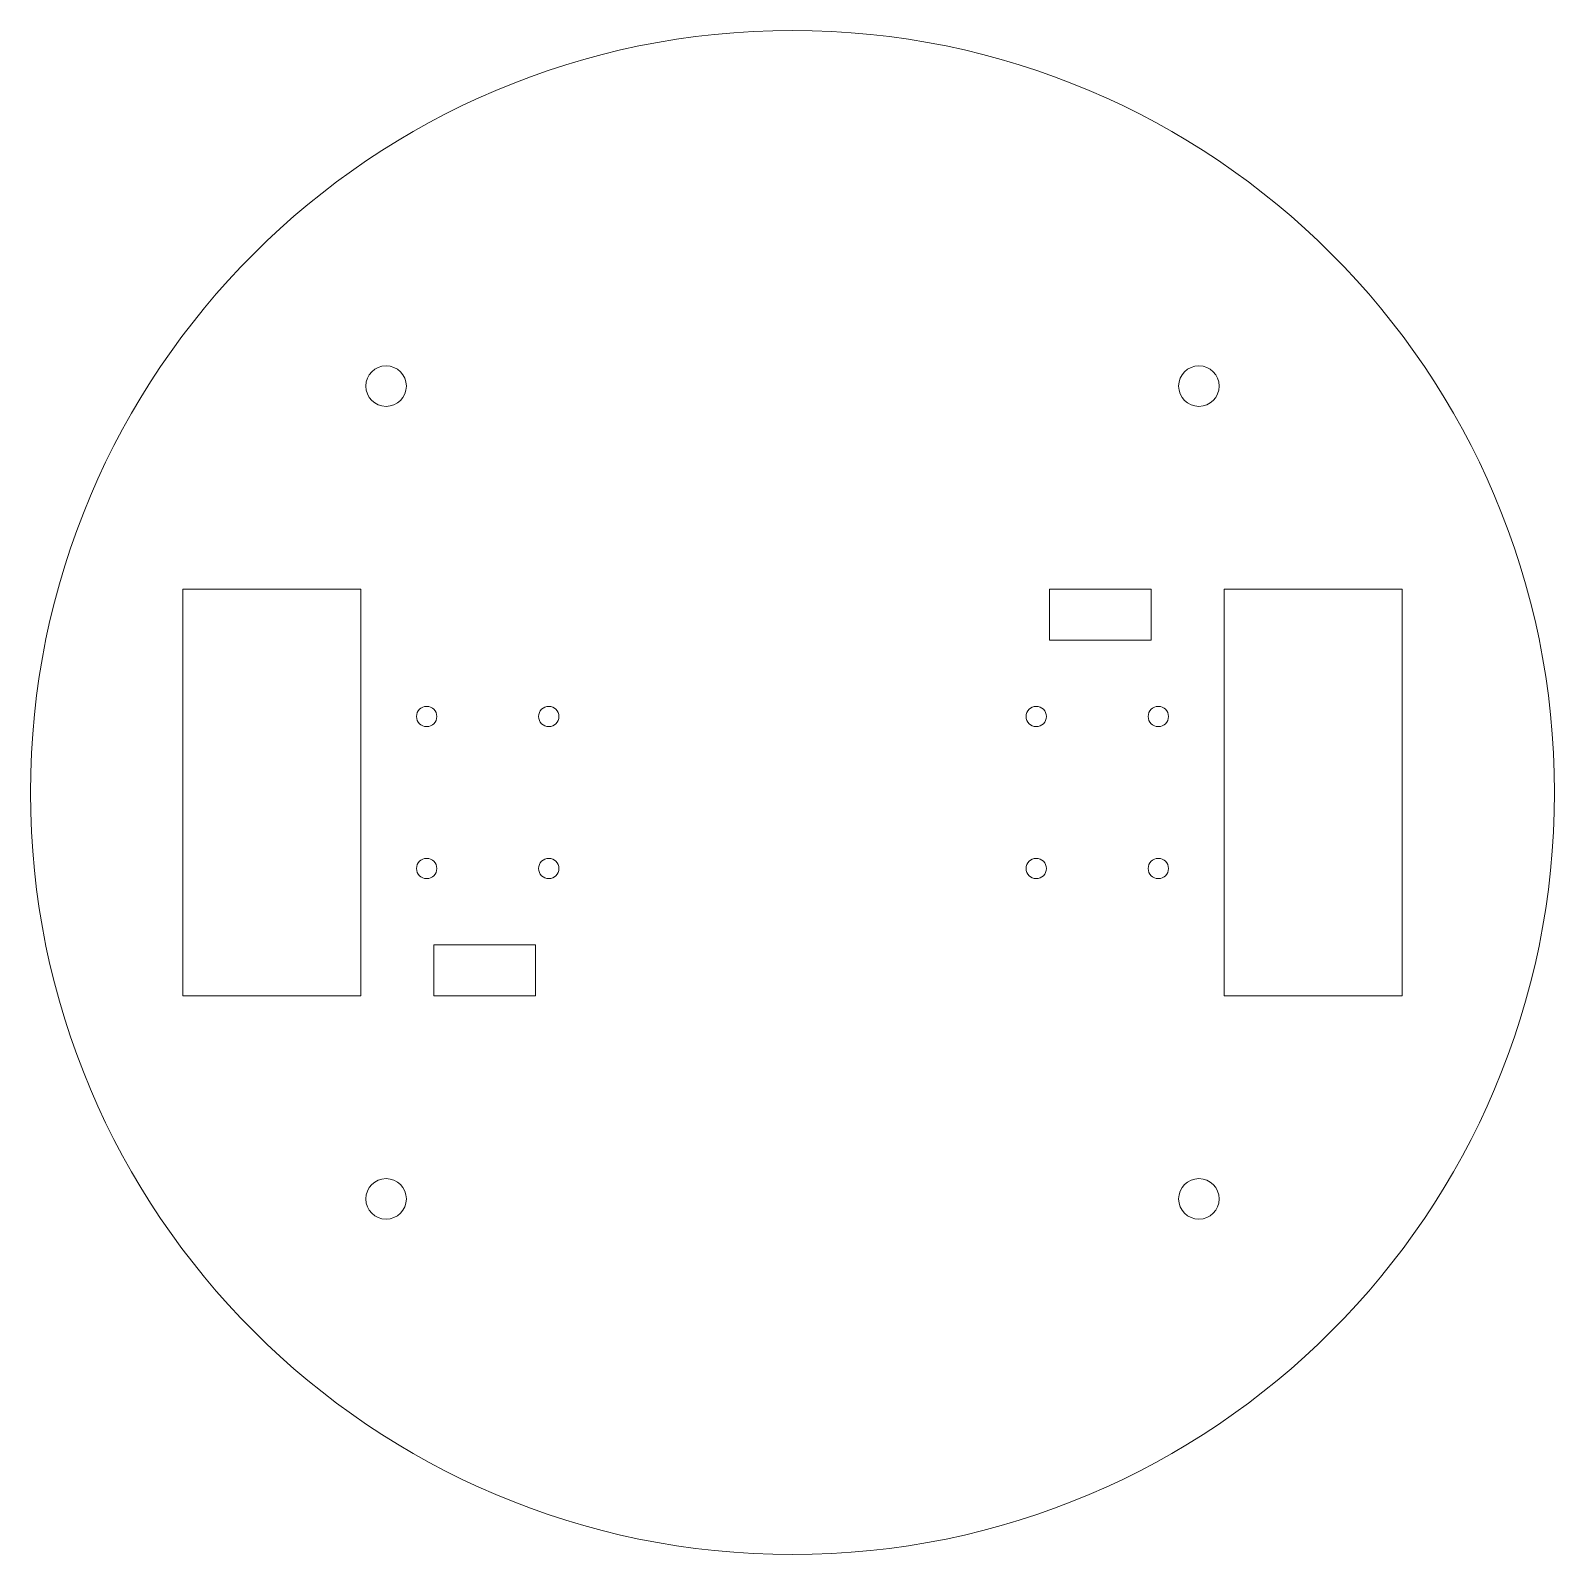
# Model space of a CAD drawing. Header units: millimetres. Extents: x -580 to -280, y -65 to 235.
import ezdxf

# ---------------------------------------------------------------- set-up
doc = ezdxf.new("R2010")
doc.units = ezdxf.units.MM
doc.header["$MEASUREMENT"] = 0
doc.layers.add('Layer 1', color=7, linetype='Continuous')

msp = doc.modelspace()

# ---------------------------------------------------------------- linework, layer by layer
at = {"layer": 'Layer 1', "lineweight": 9}
for points in [[(-429.6318, 235.4647), (-346.7892, 235.4647), (-279.6318, 168.3074), (-279.6318, 85.4647), (-279.6318, 85.4647), (-279.6318, 2.622), (-346.7892, -64.5353), (-429.6318, -64.5353), (-429.6318, -64.5353), (-512.4744, -64.5353), (-579.6318, 2.622), (-579.6318, 85.4647), (-579.6318, 85.4647), (-579.6318, 168.3074), (-512.4744, 235.4647), (-429.6318, 235.4647)], [(-509.6318, 161.4647), (-511.841, 161.4647), (-513.6318, 163.2555), (-513.6318, 165.4647), (-513.6318, 165.4647), (-513.6318, 167.6739), (-511.841, 169.4647), (-509.6318, 169.4647), (-509.6318, 169.4647), (-507.4226, 169.4647), (-505.6318, 167.6739), (-505.6318, 165.4647), (-505.6318, 165.4647), (-505.6318, 163.2555), (-507.4226, 161.4647), (-509.6318, 161.4647)], [(-349.6318, 161.4647), (-351.841, 161.4647), (-353.6318, 163.2555), (-353.6318, 165.4647), (-353.6318, 165.4647), (-353.6318, 167.6739), (-351.841, 169.4647), (-349.6318, 169.4647), (-349.6318, 169.4647), (-347.4226, 169.4647), (-345.6318, 167.6739), (-345.6318, 165.4647), (-345.6318, 165.4647), (-345.6318, 163.2555), (-347.4226, 161.4647), (-349.6318, 161.4647)], [(-549.6318, 125.4647), (-549.6318, 125.4647), (-514.6318, 125.4647), (-514.6318, 125.4647), (-514.6318, 125.4647), (-514.6318, 125.4647), (-514.6318, 45.4647), (-514.6318, 45.4647), (-514.6318, 45.4647), (-514.6318, 45.4647), (-549.6318, 45.4647), (-549.6318, 45.4647), (-549.6318, 45.4647), (-549.6318, 45.4647), (-549.6318, 125.4647), (-549.6318, 125.4647)], [(-359.0211, 125.4647), (-359.0211, 125.4647), (-359.0211, 115.4647), (-359.0211, 115.4647), (-359.0211, 115.4647), (-359.0211, 115.4647), (-379.0211, 115.4647), (-379.0211, 115.4647), (-379.0211, 115.4647), (-379.0211, 115.4647), (-379.0211, 125.4647), (-379.0211, 125.4647), (-379.0211, 125.4647), (-379.0211, 125.4647), (-359.0211, 125.4647), (-359.0211, 125.4647)], [(-309.6318, 125.4647), (-309.6318, 125.4647), (-344.6318, 125.4647), (-344.6318, 125.4647), (-344.6318, 125.4647), (-344.6318, 125.4647), (-344.6318, 45.4647), (-344.6318, 45.4647), (-344.6318, 45.4647), (-344.6318, 45.4647), (-309.6318, 45.4647), (-309.6318, 45.4647), (-309.6318, 45.4647), (-309.6318, 45.4647), (-309.6318, 125.4647), (-309.6318, 125.4647)], [(-501.6468, 102.4238), (-500.5422, 102.4238), (-499.6468, 101.5283), (-499.6468, 100.4238), (-499.6468, 100.4238), (-499.6468, 99.3193), (-500.5422, 98.4238), (-501.6468, 98.4238), (-501.6468, 98.4238), (-502.7514, 98.4238), (-503.6468, 99.3193), (-503.6468, 100.4238), (-503.6468, 100.4238), (-503.6468, 101.5283), (-502.7514, 102.4238), (-501.6468, 102.4238)], [(-477.6168, 102.4238), (-476.5122, 102.4238), (-475.6168, 101.5283), (-475.6168, 100.4238), (-475.6168, 100.4238), (-475.6168, 99.3193), (-476.5122, 98.4238), (-477.6168, 98.4238), (-477.6168, 98.4238), (-478.7214, 98.4238), (-479.6168, 99.3193), (-479.6168, 100.4238), (-479.6168, 100.4238), (-479.6168, 101.5283), (-478.7214, 102.4238), (-477.6168, 102.4238)], [(-381.6468, 102.4238), (-382.7514, 102.4238), (-383.6468, 101.5283), (-383.6468, 100.4238), (-383.6468, 100.4238), (-383.6468, 99.3193), (-382.7514, 98.4238), (-381.6468, 98.4238), (-381.6468, 98.4238), (-380.5422, 98.4238), (-379.6468, 99.3193), (-379.6468, 100.4238), (-379.6468, 100.4238), (-379.6468, 101.5283), (-380.5422, 102.4238), (-381.6468, 102.4238)], [(-357.6168, 102.4238), (-358.7214, 102.4238), (-359.6168, 101.5283), (-359.6168, 100.4238), (-359.6168, 100.4238), (-359.6168, 99.3193), (-358.7214, 98.4238), (-357.6168, 98.4238), (-357.6168, 98.4238), (-356.5122, 98.4238), (-355.6168, 99.3193), (-355.6168, 100.4238), (-355.6168, 100.4238), (-355.6168, 101.5283), (-356.5122, 102.4238), (-357.6168, 102.4238)], [(-501.6468, 72.5056), (-500.5422, 72.5056), (-499.6468, 71.6101), (-499.6468, 70.5056), (-499.6468, 70.5056), (-499.6468, 69.4011), (-500.5422, 68.5056), (-501.6468, 68.5056), (-501.6468, 68.5056), (-502.7514, 68.5056), (-503.6468, 69.4011), (-503.6468, 70.5056), (-503.6468, 70.5056), (-503.6468, 71.6101), (-502.7514, 72.5056), (-501.6468, 72.5056)], [(-477.6168, 72.5056), (-476.5122, 72.5056), (-475.6168, 71.6101), (-475.6168, 70.5056), (-475.6168, 70.5056), (-475.6168, 69.4011), (-476.5122, 68.5056), (-477.6168, 68.5056), (-477.6168, 68.5056), (-478.7214, 68.5056), (-479.6168, 69.4011), (-479.6168, 70.5056), (-479.6168, 70.5056), (-479.6168, 71.6101), (-478.7214, 72.5056), (-477.6168, 72.5056)], [(-381.6468, 72.5056), (-382.7514, 72.5056), (-383.6468, 71.6101), (-383.6468, 70.5056), (-383.6468, 70.5056), (-383.6468, 69.4011), (-382.7514, 68.5056), (-381.6468, 68.5056), (-381.6468, 68.5056), (-380.5422, 68.5056), (-379.6468, 69.4011), (-379.6468, 70.5056), (-379.6468, 70.5056), (-379.6468, 71.6101), (-380.5422, 72.5056), (-381.6468, 72.5056)], [(-357.6168, 72.5056), (-358.7214, 72.5056), (-359.6168, 71.6101), (-359.6168, 70.5056), (-359.6168, 70.5056), (-359.6168, 69.4011), (-358.7214, 68.5056), (-357.6168, 68.5056), (-357.6168, 68.5056), (-356.5122, 68.5056), (-355.6168, 69.4011), (-355.6168, 70.5056), (-355.6168, 70.5056), (-355.6168, 71.6101), (-356.5122, 72.5056), (-357.6168, 72.5056)], [(-500.2425, 45.4647), (-500.2425, 45.4647), (-500.2425, 55.4647), (-500.2425, 55.4647), (-500.2425, 55.4647), (-500.2425, 55.4647), (-480.2425, 55.4647), (-480.2425, 55.4647), (-480.2425, 55.4647), (-480.2425, 55.4647), (-480.2425, 45.4647), (-480.2425, 45.4647), (-480.2425, 45.4647), (-480.2425, 45.4647), (-500.2425, 45.4647), (-500.2425, 45.4647)], [(-509.6318, 1.4647), (-511.841, 1.4647), (-513.6318, 3.2555), (-513.6318, 5.4647), (-513.6318, 5.4647), (-513.6318, 7.6739), (-511.841, 9.4647), (-509.6318, 9.4647), (-509.6318, 9.4647), (-507.4226, 9.4647), (-505.6318, 7.6739), (-505.6318, 5.4647), (-505.6318, 5.4647), (-505.6318, 3.2555), (-507.4226, 1.4647), (-509.6318, 1.4647)], [(-349.6318, 1.4647), (-351.841, 1.4647), (-353.6318, 3.2555), (-353.6318, 5.4647), (-353.6318, 5.4647), (-353.6318, 7.6739), (-351.841, 9.4647), (-349.6318, 9.4647), (-349.6318, 9.4647), (-347.4226, 9.4647), (-345.6318, 7.6739), (-345.6318, 5.4647), (-345.6318, 5.4647), (-345.6318, 3.2555), (-347.4226, 1.4647), (-349.6318, 1.4647)]]:
    msp.add_open_spline(points, degree=3, knots=[0, 0, 0, 0, 0.2, 0.2, 0.2, 0.2, 0.4, 0.4, 0.4, 0.4, 0.6, 0.6, 0.6, 0.6, 1, 1, 1, 1], dxfattribs=at)

doc.saveas('drawing.dxf')
